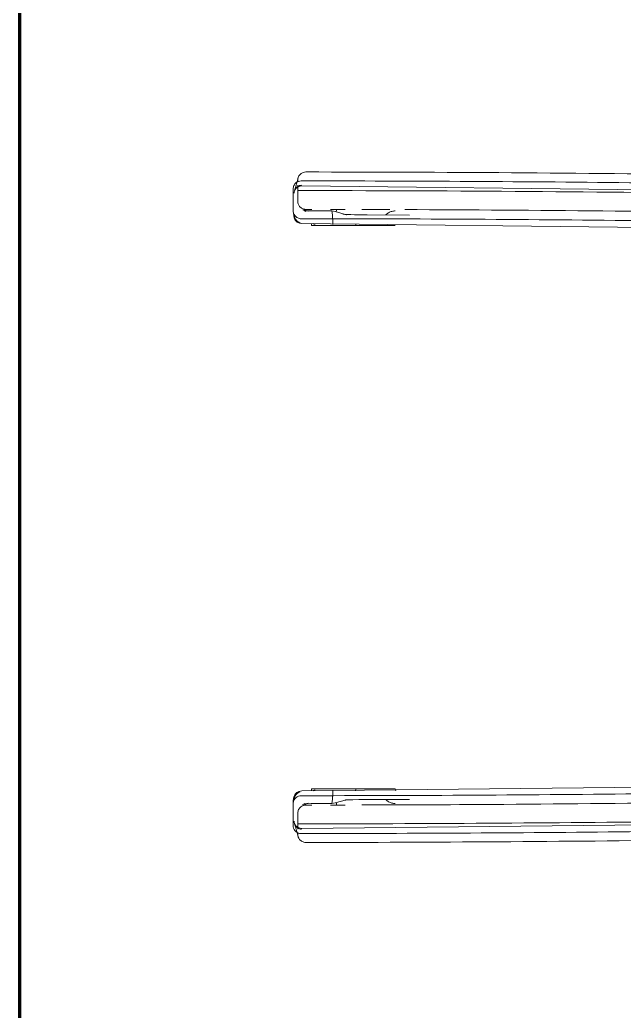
# Model space of a CAD drawing. Header units: millimetres. Extents: x -43239 to -23104, y -13901 to 9341.
# Drawn here: x -25813.1 to -25587.9, y -2256.9 to -1887.4 of the extents above; entities that cross this region are included whole.
import ezdxf

# ---------------------------------------------------------------- set-up
doc = ezdxf.new("R2010")
doc.units = ezdxf.units.MM
for name, color, linetype, lineweight in [('A-GENM', 13, 'Continuous', 9), ('A-WALL', 113, 'Continuous', 18), ('G-IMPT', 8, 'Continuous', 9)]:
    doc.layers.add(name, color=color, linetype=linetype, lineweight=lineweight)

# ---------------------------------------------------------------- blocks, each defined once
blk = doc.blocks.new('DURAVIT_218209-DuraStyle-Basic-floor-mounted-toi - Default-V28-Comedor')
at = {"layer": 'A-GENM'}
for p, q in [((-121.96, -3.6), (-121.31, -3.6)), ((-119.98, -3.61), (-118, -3.61)), ((-110.53, -1.87), (-118.59, -1.87)), ((-118, -3.61), (-113.99, -3.61)), ((118.59, -1.87), (110.53, -1.87)), ((113.99, -3.61), (118, -3.61)), ((119.98, -3.61), (118, -3.61)), ((121.96, -3.6), (121.31, -3.6)), ((-105.71, -8.72), (-105, -8.72)), ((-105, -8.72), (-105, -13.28)), ((-105, -8.72), (-105, -18.01)), ((105, -13.28), (105, -8.72)), ((105, -8.72), (105.71, -8.72)), ((105, -18.01), (105, -8.72)), ((-105, -16.64), (-105, -13.28)), ((105, -13.28), (105, -16.64)), ((-105, -21.18), (-105, -16.64)), ((-105, -18.01), (-105, -22.17)), ((105, -16.64), (105, -21.18)), ((105, -22.17), (105, -18.01)), ((-105, -22.55), (-105, -21.18)), ((105, -21.18), (105, -22.55)), ((-105, -25.29), (-105, -22.55)), ((105, -22.55), (105, -25.29)), ((105, -26.02), (105, -25.32)), ((-105, -26.08), (-105, -26.79))]:
    blk.add_line(p, q, dxfattribs=at)
at = {"layer": 'A-GENM', "flags": 128}
for points in [[(-105, -39.93), (-105, -34.91), (-105, -29.89)], [(105, -29.89), (105, -34.91), (105, -39.93)]]:
    blk.add_lwpolyline(points, dxfattribs=at)
at = {"layer": 'A-GENM'}
for points, knots in [([(-124.93, -6.6), (-124.93, -6.36), (-124.88, -5.9), (-124.64, -5.25), (-124.27, -4.67), (-123.47, -3.89), (-122.61, -3.6), (-121.96, -3.6)], [0, 0, 0, 0, 0.142857, 0.285714, 0.428571, 0.571429, 1, 1, 1, 1]), ([(-118.59, -1.87), (-118.93, -1.87), (-119.6, -1.98), (-120.61, -2.53), (-121.4, -3.52), (-121.61, -4.42), (-121.61, -4.87)], [-1, -1, -1, -1, -0.785714, -0.571429, -0.285714, 0, 0, 0, 0]), ([(-117, -2.22), (-117.31, -2.22), (-117.94, -2.32), (-118.65, -2.68), (-119.13, -3.09), (-119.54, -3.57), (-119.86, -4.22), (-119.97, -4.77), (-119.99, -5.02)], [-1, -1, -1, -1, -0.8, -0.6, -0.5, -0.4, -0.2, -0.0428788, -0.0428788, -0.0428788, -0.0428788]), ([(-66.13, -485.97), (-67.78, -484.46), (-71.48, -480.85), (-76.93, -474.66), (-82.35, -467.53), (-87.28, -460.19), (-91.66, -452.56), (-95.52, -444.53), (-98.92, -436.28), (-101.42, -429.33), (-103.21, -423.74), (-104.81, -418.06), (-106.52, -410.86), (-107.93, -403.58), (-108.92, -397.74), (-109.63, -393.37), (-110.25, -388.99), (-110.92, -383.13), (-111.56, -375.77), (-112.1, -366.91), (-112.61, -358.05), (-113.04, -349.21), (-113.28, -340.34), (-113.46, -331.48), (-113.75, -319.66), (-114.16, -304.9), (-114.58, -287.18), (-114.99, -269.46), (-115.5, -245.83), (-116.08, -216.3), (-116.66, -180.85), (-117.3, -133.59), (-117.84, -74.51), (-117.99, -27.25), (-118, -3.61)], [0.1286656, 0.1286656, 0.1286656, 0.1286656, 0.140625, 0.15625, 0.171875, 0.1875, 0.203125, 0.21875, 0.234375, 0.25, 0.2578125, 0.265625, 0.28125, 0.296875, 0.3046875, 0.3125, 0.3203125, 0.328125, 0.34375, 0.359375, 0.375, 0.390625, 0.40625, 0.421875, 0.4375, 0.46875, 0.5, 0.53125, 0.5625, 0.625, 0.6875, 0.75, 0.875, 1, 1, 1, 1]), ([(-110.99, -6.61), (-111, -5.93), (-111.31, -5.05), (-112.11, -4.25), (-112.68, -3.89), (-113.32, -3.66), (-113.77, -3.61), (-113.99, -3.61)], [-1, -1, -1, -1, -0.571429, -0.428571, -0.285714, -0.142857, 0, 0, 0, 0]), ([(-107.51, -4.87), (-107.51, -4.53), (-107.63, -3.85), (-108.18, -2.86), (-109, -2.21), (-109.86, -1.92), (-110.31, -1.87), (-110.53, -1.87)], [-1, -1, -1, -1, -0.785714, -0.571429, -0.285714, -0.142857, 0, 0, 0, 0]), ([(118, -3.61), (117.99, -30.62), (117.8, -84.64), (116.95, -165.65), (115.81, -233.17), (114.73, -280.4), (114.12, -307.44), (113.62, -324.33), (113.28, -337.83), (113.08, -347.96), (112.8, -356.4), (112.45, -363.13), (112.08, -368.17), (111.67, -373.22), (111.11, -379.97), (110.3, -388.4), (108.99, -398.46), (107.42, -406.71), (105.88, -413.27), (104.23, -419.84), (101.9, -428.01), (98.55, -437.62), (95.2, -445.3), (92.16, -451.27), (88.92, -457.23), (84.49, -464.52), (79.53, -471.43), (75.25, -476.63), (71.89, -480.31), (68.93, -483.25), (67.08, -485), (66.45, -485.58)], [0, 0, 0, 0, 0.1428571, 0.2857143, 0.4285714, 0.5, 0.5357143, 0.5714286, 0.5892857, 0.6071429, 0.625, 0.6339286, 0.6428571, 0.6517857, 0.6607143, 0.6785714, 0.6964286, 0.7142857, 0.7232143, 0.7321429, 0.75, 0.7678571, 0.7857143, 0.7946429, 0.8035714, 0.8214286, 0.8392857, 0.8482143, 0.8571429, 0.8660714, 0.8705906, 0.8705906, 0.8705906, 0.8705906]), ([(110.53, -1.87), (110.19, -1.87), (109.52, -1.98), (108.52, -2.53), (107.72, -3.52), (107.51, -4.42), (107.51, -4.87)], [-1, -1, -1, -1, -0.785714, -0.571429, -0.285714, 0, 0, 0, 0]), ([(110.99, -6.61), (111, -6.38), (111.05, -5.94), (111.27, -5.3), (111.63, -4.72), (112.43, -3.93), (113.31, -3.62), (113.99, -3.61)], [0, 0, 0, 0, 0.142857, 0.285714, 0.428571, 0.571429, 1, 1, 1, 1]), ([(119.99, -5.02), (119.97, -4.77), (119.86, -4.22), (119.54, -3.57), (119.13, -3.09), (118.65, -2.68), (117.94, -2.32), (117.31, -2.22), (117, -2.22)], [-0.9571212, -0.9571212, -0.9571212, -0.9571212, -0.8, -0.6, -0.5, -0.4, -0.2, 0, 0, 0, 0]), ([(121.61, -4.87), (121.61, -4.53), (121.49, -3.85), (120.94, -2.86), (120.12, -2.21), (119.27, -1.92), (118.82, -1.87), (118.59, -1.87)], [-1, -1, -1, -1, -0.785714, -0.571429, -0.285714, -0.142857, 0, 0, 0, 0]), ([(121.96, -3.6), (122.4, -3.6), (123.03, -3.75), (123.79, -4.2), (124.35, -4.75), (124.81, -5.56), (124.93, -6.24), (124.93, -6.6)], [0, 0, 0, 0, 0.285714, 0.428571, 0.571429, 0.785714, 1, 1, 1, 1]), ([(-121.99, -266.41), (-122.05, -263.67), (-122.37, -248.95), (-122.91, -222.25), (-123.52, -186.31), (-124.18, -138.39), (-124.75, -78.48), (-124.92, -30.56), (-124.93, -6.6)], [0.5481925, 0.5481925, 0.5481925, 0.5481925, 0.5625, 0.625, 0.6875, 0.75, 0.875, 1, 1, 1, 1]), ([(124.93, -6.6), (124.92, -32.15), (124.73, -83.27), (124.09, -147.17), (123.33, -198.28), (122.69, -233.77), (122.21, -256.47), (121.99, -266.41)], [0, 0, 0, 0, 0.1333333, 0.2666667, 0.3333333, 0.4, 0.4518304, 0.4518304, 0.4518304, 0.4518304]), ([(-105, -29.89), (-105, -29.49), (-105, -28.72), (-105, -27.64), (-105, -26.71), (-105, -25.73), (-105, -25.36), (-105, -25.29)], [-1, -1, -1, -1, -0.833333, -0.666667, -0.5, -0.333333, 0, 0, 0, 0]), ([(105, -25.29), (105, -25.36), (105, -25.73), (105, -26.71), (105, -27.65), (105, -28.73), (105, -29.49), (105, -29.89)], [-1, -1, -1, -1, -0.666667, -0.5, -0.333333, -0.166667, 0, 0, 0, 0]), ([(-80.46, -457.58), (-81.71, -455.59), (-83.6, -452.41), (-85.99, -448), (-88.42, -443.28), (-91.13, -437.14), (-93.96, -429.55), (-96.42, -421.8), (-98.2, -415.29), (-99.51, -410.11), (-100.66, -404.87), (-102.32, -395.62), (-103.45, -386.24), (-104.26, -378.21), (-104.8, -372.87), (-105.48, -363.52), (-105.82, -352.79), (-106.1, -342.04), (-106.5, -331.29), (-106.84, -317.79), (-107.38, -294.66), (-108.11, -264.75), (-108.86, -227.87), (-109.5, -191), (-110.21, -141.83), (-110.74, -87.33), (-110.93, -45.12), (-110.97, -27.5)], [-0.8230531, -0.8230531, -0.8230531, -0.8230531, -0.8104167, -0.803125, -0.7958333, -0.78125, -0.7666667, -0.7520833, -0.7375, -0.7302083, -0.7229167, -0.7083333, -0.6791667, -0.671875, -0.6645833, -0.65, -0.6208333, -0.60625, -0.5916667, -0.5625, -0.5333333, -0.4666667, -0.4, -0.3333333, -0.2666667, -0.1333333, -0.0377549, -0.0377549, -0.0377549, -0.0377549]), ([(80.46, -457.59), (81.09, -456.58), (83.32, -452.92), (86.87, -446.52), (90.72, -438.23), (93.98, -429.55), (96.75, -420.68), (98.75, -413.26), (100.14, -407.31), (101.33, -401.29), (102.53, -393.7), (103.45, -386.05), (104.09, -379.93), (104.55, -375.35), (104.96, -370.77), (105.36, -364.66), (105.69, -357), (105.94, -347.8), (106.23, -338.59), (106.55, -329.36), (106.86, -317.02), (107.21, -301.59), (107.67, -283.17), (108.51, -246.31), (109.56, -190.99), (110.5, -117.25), (110.83, -68.07), (110.92, -43.49)], [0.1769276, 0.1769276, 0.1769276, 0.1769276, 0.1833333, 0.2, 0.2166667, 0.2333333, 0.25, 0.2666667, 0.275, 0.2833333, 0.3, 0.3166667, 0.325, 0.3333333, 0.3416667, 0.35, 0.3666667, 0.3833333, 0.4, 0.4166667, 0.4333333, 0.4666667, 0.5, 0.5333333, 0.6666667, 0.8, 0.9333333, 0.9333333, 0.9333333, 0.9333333])]:
    blk.add_open_spline(points, degree=3, knots=knots, dxfattribs=at)
for points in [[(-106.11, -4.44), (-106.17, -4.19), (-106.38, -3.7), (-106.86, -3.07), (-107.49, -2.59), (-108.22, -2.29), (-108.74, -2.22), (-109, -2.22)], [(109, -2.22), (108.74, -2.22), (108.22, -2.29), (107.49, -2.59), (106.86, -3.07), (106.38, -3.7), (106.17, -4.19), (106.11, -4.44)], [(-121.61, -4.87), (-121.59, -46.96), (-121.12, -131.15), (-119.76, -215.33), (-118.86, -257.42)], [(-110.99, -6.61), (-110.99, -6.42), (-111.03, -6.05), (-111.13, -5.7), (-111.19, -5.52)], [(-110.56, -6.61), (-110.69, -6.43), (-110.93, -6.07), (-111.12, -5.7), (-111.19, -5.53)], [(-110.55, -6.61), (-110.69, -6.61), (-110.9, -6.61), (-110.98, -6.61), (-110.99, -6.61)], [(-110.99, -8.89), (-110.99, -8.13), (-110.99, -7.37), (-110.99, -6.61)], [(-110.85, -5.47), (-110.82, -5.46), (-110.7, -5.6), (-110.51, -6.08), (-110.48, -6.47)], [(-110.48, -6.47), (-110.49, -6.79), (-110.44, -7.1), (-110.33, -7.41)], [(-104.64, -263.03), (-105.58, -220.01), (-107, -133.96), (-107.49, -47.9), (-107.51, -4.87)], [(107.51, -4.87), (107.49, -47.9), (107, -133.96), (105.58, -220.01), (104.64, -263.03)], [(110.27, -7.56), (110.42, -7.21), (110.49, -6.84), (110.48, -6.47)], [(110.48, -6.47), (110.51, -6.08), (110.7, -5.6), (110.82, -5.46), (110.85, -5.47)], [(110.99, -6.61), (110.98, -6.61), (110.9, -6.61), (110.69, -6.61), (110.55, -6.61)], [(111.19, -5.53), (111.12, -5.7), (110.93, -6.07), (110.69, -6.43), (110.56, -6.61)], [(111.19, -5.52), (111.13, -5.7), (111.03, -6.05), (110.99, -6.42), (110.99, -6.61)], [(110.99, -8.89), (110.99, -8.13), (110.99, -7.37), (110.99, -6.61)], [(118.86, -257.42), (119.76, -215.33), (121.12, -131.15), (121.59, -46.96), (121.61, -4.87)], [(-105.49, -10.09), (-105.49, -9.94), (-105.54, -9.66), (-105.63, -9.43), (-105.68, -9.33)], [(105.68, -9.33), (105.63, -9.43), (105.54, -9.66), (105.49, -9.94), (105.49, -10.09)], [(-110.98, -21.27), (-110.98, -19.43), (-110.98, -17.58), (-110.99, -15.74)], [(-110.78, -18.02), (-110.66, -18.02), (-110.49, -18.02), (-110.27, -18.02)], [(-105.39, -16.64), (-106.06, -16.64), (-107.38, -16.62), (-109.07, -16.53), (-110.16, -16.38), (-110.41, -16.26), (-110.39, -16.21)], [(110.39, -16.21), (110.41, -16.26), (110.16, -16.38), (109.07, -16.53), (107.38, -16.62), (106.06, -16.64), (105.39, -16.64)], [(110.27, -18.02), (110.49, -18.02), (110.66, -18.02), (110.78, -18.02)], [(110.98, -21.27), (110.98, -19.43), (110.98, -17.58), (110.99, -15.74)], [(109.19, -20.38), (109.2, -20.69), (109.16, -21), (109.1, -21.31)], [(-105, -25.29), (-105.22, -25.25), (-105.45, -25.2), (-105.66, -25.13)], [(105.64, -25.14), (105.43, -25.2), (105.22, -25.25), (105, -25.28)], [(110.94, -37.85), (110.95, -34.4), (110.96, -30.95), (110.97, -27.5)], [(-108.96, -36.42), (-109.27, -36.73), (-109.8, -37.43), (-110.31, -38.64), (-110.43, -39.51), (-110.43, -39.95)], [(110.43, -39.95), (110.43, -39.51), (110.31, -38.64), (109.8, -37.43), (109.27, -36.73), (108.96, -36.42)], [(-105, -39.94), (-105.24, -39.99), (-105.47, -40.07), (-105.69, -40.16)]]:
    blk.add_open_spline(points, degree=3, dxfattribs=at)
at = {"layer": 'G-IMPT'}
for p, q in [((-122.75, -3.71), (-117.8, -2.33)), ((122.75, -3.71), (117.8, -2.33)), ((-119.72, -5.1), (-116.99, -256.71)), ((-105.72, -5.09), (-102.83, -263.82)), ((105.72, -5.09), (102.83, -263.82)), ((119.72, -5.1), (116.99, -256.71)), ((-105, -8.72), (-105.71, -8.72)), ((105.71, -8.72), (105, -8.72)), ((-110.39, -16.22), (-110.4, -12.86)), ((110.4, -12.86), (110.39, -16.22)), ((-109, -21.73), (-110.2, -17.56)), ((110.2, -17.56), (109, -21.73)), ((-108.87, -45.21), (-108.95, -29.48)), ((108.95, -29.48), (108.87, -45.21))]:
    blk.add_line(p, q, dxfattribs=at)
at = {"layer": 'G-IMPT', "flags": 128}
for points in [[(-119.72, -5.1), (-119.53, -4.05), (-119.13, -3.32), (-118.74, -2.89), (-118.39, -2.62), (-117.94, -2.38), (-117.81, -2.33)], [(-105.72, -5.1), (-105.92, -4.02), (-106.34, -3.27), (-106.76, -2.81), (-107.15, -2.53), (-107.72, -2.24), (-108.47, -2.05), (-109.47, -1.93), (-110.35, -1.87)], [(110.35, -1.87), (107.86, -2.2), (107.19, -2.5), (106.8, -2.78), (106.27, -3.37), (105.83, -4.29), (105.72, -5.1)], [(119.72, -5.1), (119.53, -4.05), (119.13, -3.32), (118.74, -2.89), (118.39, -2.62), (117.94, -2.38), (117.81, -2.33)], [(-110.59, -5.99), (-110.51, -6.3), (-110.48, -6.6)], [(-110.38, -6.38), (-110.48, -6.21), (-110.54, -6.09), (-110.59, -5.99)], [(-110.4, -12.86), (-110.41, -11.09), (-110.44, -8.62), (-110.48, -6.59)], [(110.59, -5.99), (110.59, -5.99), (110.55, -6.06), (110.48, -6.2), (110.38, -6.38), (110.24, -6.6)], [(110.48, -6.59), (110.45, -7.92), (110.42, -10.29), (110.4, -12.86)], [(110.48, -6.6), (110.53, -6.2), (110.59, -5.99)], [(-110.19, -17.61), (-110.35, -16.87), (-110.39, -16.22)], [(110.39, -16.22), (110.34, -16.92), (110.19, -17.61)], [(-109.13, -21.12), (-109.12, -21.19), (-109.1, -21.34), (-109.07, -21.49), (-109, -21.74)], [(-108.95, -29.48), (-108.96, -27.78), (-108.98, -26.36), (-109.02, -24.1), (-109.05, -22.73), (-109.08, -21.93), (-109.11, -21.48), (-109.13, -21.12), (-109.13, -21.12)], [(109.13, -21.12), (109.13, -21.13), (109.11, -21.4), (109.07, -22.32), (109.03, -23.41), (109, -24.72), (108.97, -27.01), (108.95, -29.48)], [(109, -21.74), (109.04, -21.59), (109.07, -21.46), (109.09, -21.35), (109.12, -21.2), (109.13, -21.13), (109.13, -21.12)]]:
    blk.add_lwpolyline(points, dxfattribs=at)

msp = doc.modelspace()

# ---------------------------------------------------------------- linework, layer by layer
at = {"layer": 'A-WALL', "lineweight": 70}
msp.add_line((-25813.13, -4065.18), (-25813.13, -666.68), dxfattribs=at)

# ---------------------------------------------------------------- block references
at = {"layer": 'A-GENM', "rotation": 89.99999999999982}
msp.add_blockref('DURAVIT_218209-DuraStyle-Basic-floor-mounted-toi - Default-V28-Comedor', (-25713.13, -2069.06), dxfattribs=at)

doc.saveas('drawing.dxf')
